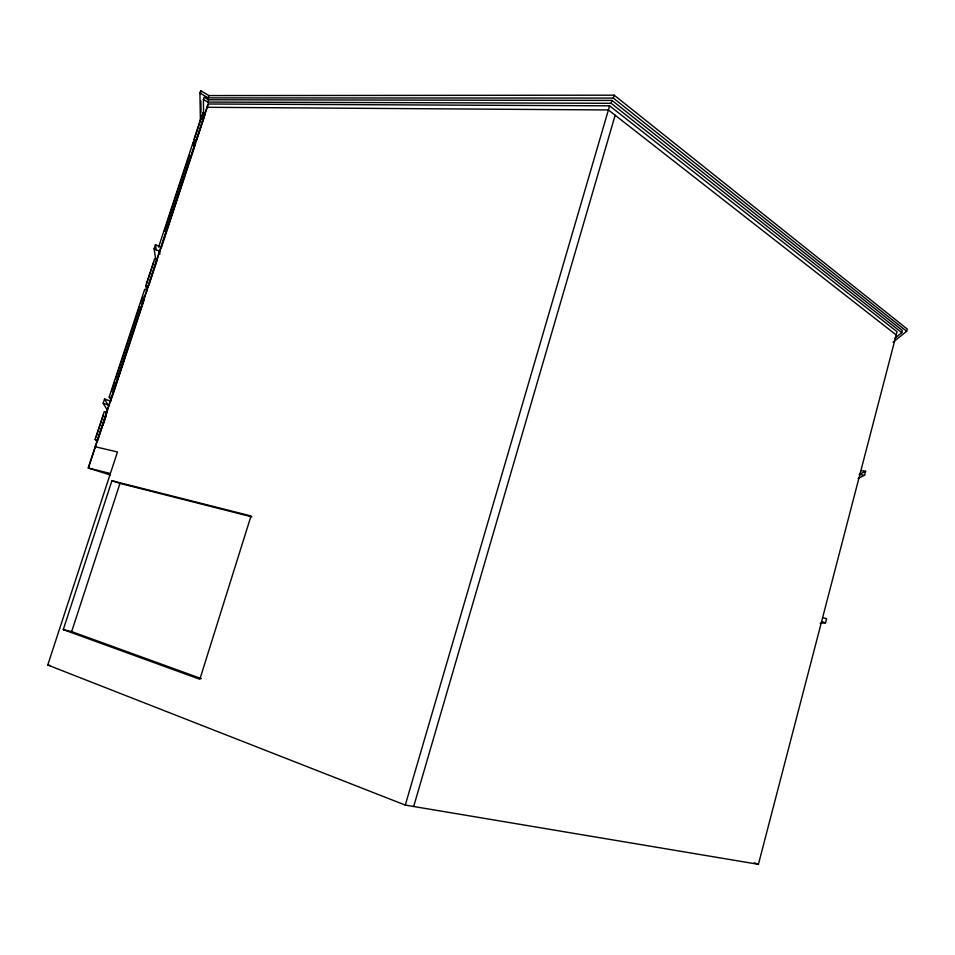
<?xml version="1.0" encoding="UTF-8"?>
<svg xmlns="http://www.w3.org/2000/svg" width="955" height="955" viewBox="0 0 955 955"><rect width="100%" height="100%" fill="white"/><g stroke="black" fill="none" stroke-linecap="round" stroke-linejoin="round"><path stroke-width="1.43" d="M95.178 446.737L117.441 451.966L47.75 665.026L405.278 805.101L758.413 864.323L897.032 331.731L609.612 105.826L208.059 103.988L88.182 467.974L110.255 474.981M820.154 623.364L825.538 622.803L826.6 618.733L822.661 617.587M858.115 478.455L864.573 475.244L865.6 471.269L860.837 470.588M894.895 338.237L901.783 332.662L902.356 330.442L611.964 100.406L208.584 99.774L204.179 97.159L203.415 99.475L203.57 114.385M893.044 342.212L906.677 331.278L907.25 329.057L614.196 95.178L208.954 95.584L200.693 90.677L199.929 93.005L200.395 120.318M405.278 805.101L609.612 105.826M901.783 332.662L611.128 103.295L611.964 100.406M906.677 331.278L613.349 98.079L614.196 95.178M413.67 806.509L615.151 115.233M63.257 629.62L111.926 480.723L251.034 515.975L199.846 679.268L63.257 629.62L71.661 631.601L201.326 678.635M71.661 631.601L119.984 483.397L251.929 516.882M107.294 410.089L103.164 403.213L104.561 398.975L110.219 401.112M155.808 259.903L154.113 248.801L155.474 244.683L160.882 247.297M96.849 441.329L95.13 439.324L104.274 411.569L106.984 412.405L98.305 438.763M111.389 400.861L109.192 397.017L144.683 289.341L147.345 290.189M146.891 291.156L145.721 285.808L154.626 258.817L157.277 259.665L148.837 285.306M158.614 247.059L193.161 142.247L195.775 143.119M194.068 142.307L193.972 139.406L202.639 113.12L205.253 113.991M96.216 436.841L103.558 414.554M146.7 283.647L153.851 261.968M194.844 137.556L201.803 116.438L201.839 119.232M199.929 93.005L208.19 97.899L208.954 95.584M111.628 391.49L114.851 381.714M115.77 378.92L139.705 306.292M140.624 303.499L142.928 296.504M164.499 231.062L189.424 155.414M203.415 99.475L207.832 102.078L208.584 99.774M208.262 104.107L88.409 468.046L110.386 473.513M204.788 115.376L196.599 140.278L193.972 139.406M103.056 425.118L106.268 415.377M144.551 298.688L111.902 397.841L109.192 397.017M161.276 247.906L195.309 144.527M859.154 474.54L865.6 471.269M208.19 97.899L613.349 98.079M207.832 102.078L611.128 103.295M859.798 474.551L864.526 475.268M108.786 405.266L103.164 403.213M47.75 665.026L50.579 665.635M821.598 621.657L825.538 622.803M95.13 439.324L97.852 440.148M145.721 285.808L148.395 286.655M111.926 480.723L119.984 483.397M754.199 862.819L758.413 864.323M154.113 248.801L159.509 251.272L159.891 254.078M206.972 107.294L608.407 109.956L896.196 334.93M104.561 398.975L107.951 404.848M155.474 244.683L156.286 250.294M193.161 142.247L193.268 145.029M200.693 90.677L200.741 93.566M200.848 100.788L201.028 112.344M202.639 113.12L202.675 115.937"/></g></svg>
